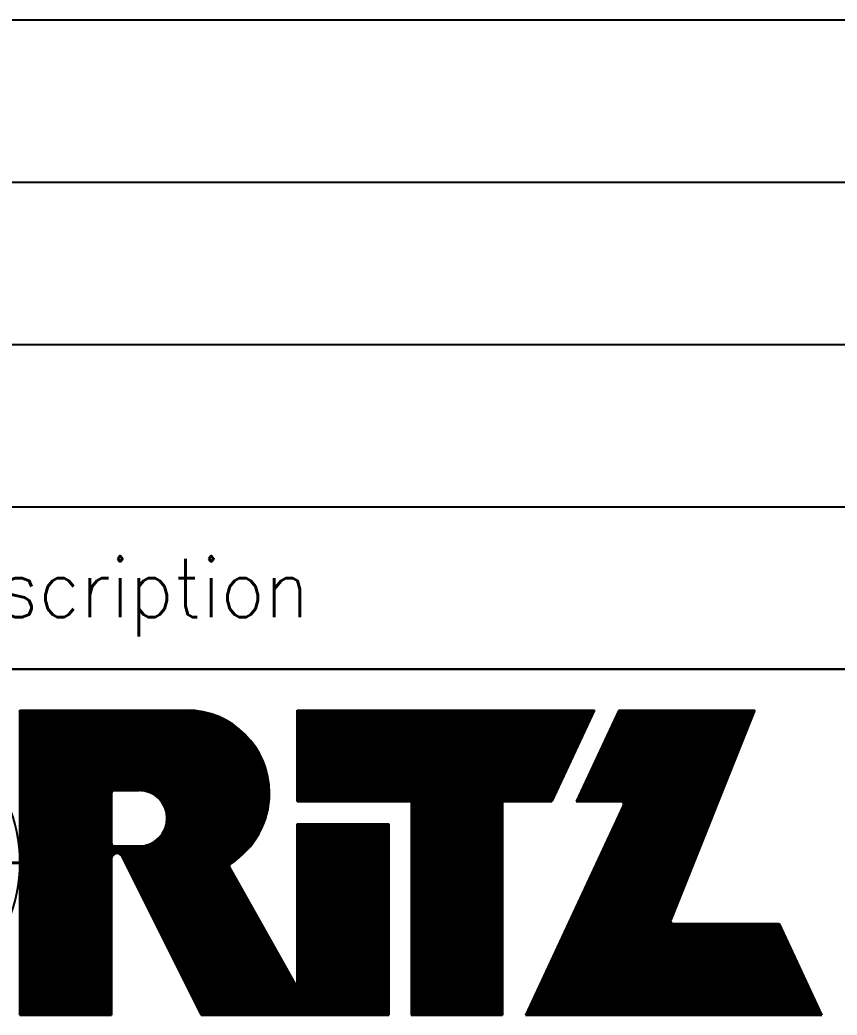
# Model space of a CAD drawing. Extents: x 68 to 8478, y -14 to 5926.
# Drawn here: x 7520.9 to 7772.6, y 459.9 to 766.5 of the extents above; entities that cross this region are included whole.
import ezdxf

# ---------------------------------------------------------------- set-up
doc = ezdxf.new("R2010")
doc.units = 0
doc.header["$LTSCALE"] = 10
doc.layers.add('10', color=3, linetype='CONTINUOUS')
doc.styles.add('SIMPLEX', font='simplex')

# ---------------------------------------------------------------- blocks, each defined once
blk = doc.blocks.new('A$C6EAD2A84')
at = {"layer": '10', "color": 3}
for p, q in [((0, 68), (180, 68)), ((19, 48), (179, 48))]:
    blk.add_line(p, q, dxfattribs=at)
at = {"layer": '10', "color": 4}
for p, q in [((19, 63), (141, 63)), ((19, 58), (141, 58)), ((19, 53), (141, 53))]:
    blk.add_line(p, q, dxfattribs=at)
at = {"layer": '10', "color": 1}
blk.add_line((180, 48), (15, 48), dxfattribs=at)
at = {"layer": '10'}
for p, q in [((94.281, 46.737), (99.407, 46.737)), ((94.281, 37.34), (94.281, 46.737)), ((102.824, 43.918), (102.824, 46.737)), ((102.824, 46.737), (111.974, 46.737)), ((111.974, 46.737), (110.659, 43.918)), ((112.728, 46.737), (111.413, 43.918)), ((112.728, 46.737), (116.919, 46.737)), ((116.919, 46.737), (114.336, 40.28)), ((97.1, 44.174), (97.1, 42.636)), ((97.186, 44.259), (97.955, 44.259)), ((102.824, 43.918), (106.327, 43.918)), ((106.327, 43.918), (106.327, 37.34)), ((109.146, 43.918), (109.146, 37.34)), ((109.146, 43.918), (110.659, 43.918)), ((111.413, 43.918), (112.787, 43.918)), ((112.865, 43.796), (109.854, 37.34)), ((102.824, 38.194), (102.824, 43.234)), ((102.824, 43.234), (105.643, 43.234)), ((105.643, 43.234), (105.643, 37.34)), ((97.186, 42.551), (97.955, 42.551)), ((97.1, 42.144), (97.1, 37.34)), ((97.424, 42.22), (99.864, 37.34)), ((100.74, 41.893), (102.824, 38.194)), ((114.413, 40.159), (117.664, 40.159)), ((117.664, 40.159), (118.978, 37.34)), ((94.281, 37.34), (97.1, 37.34)), ((99.864, 37.34), (105.643, 37.34)), ((106.327, 37.34), (109.146, 37.34)), ((109.854, 37.34), (118.978, 37.34))]:
    blk.add_line(p, q, dxfattribs=at)
at = {"layer": '10', "linetype": 'ByBlock'}
for p, q in [((94.281, 46.706), (99.784, 46.706)), ((94.281, 46.675), (99.957, 46.675)), ((94.281, 46.644), (100.082, 46.644)), ((94.281, 46.613), (100.188, 46.613)), ((102.824, 46.706), (111.959, 46.706)), ((102.824, 46.675), (111.945, 46.675)), ((102.824, 46.644), (111.931, 46.644)), ((102.824, 46.613), (111.916, 46.613)), ((112.67, 46.613), (116.87, 46.613)), ((112.685, 46.644), (116.882, 46.644)), ((112.699, 46.675), (116.895, 46.675)), ((112.714, 46.706), (116.907, 46.706)), ((94.281, 46.582), (100.276, 46.582)), ((94.281, 46.551), (100.363, 46.551)), ((94.281, 46.52), (100.434, 46.52)), ((94.281, 46.489), (100.5, 46.489)), ((94.281, 46.458), (100.566, 46.458)), ((94.281, 46.427), (100.627, 46.427)), ((94.281, 46.396), (100.679, 46.396)), ((94.281, 46.365), (100.731, 46.365)), ((94.281, 46.334), (100.783, 46.334)), ((94.281, 46.303), (100.833, 46.303)), ((102.824, 46.582), (111.902, 46.582)), ((102.824, 46.551), (111.887, 46.551)), ((102.824, 46.52), (111.873, 46.52)), ((102.824, 46.489), (111.858, 46.489)), ((102.824, 46.458), (111.844, 46.458)), ((102.824, 46.427), (111.829, 46.427)), ((102.824, 46.396), (111.815, 46.396)), ((102.824, 46.365), (111.8, 46.365)), ((102.824, 46.334), (111.786, 46.334)), ((102.824, 46.303), (111.771, 46.303)), ((112.526, 46.303), (116.746, 46.303)), ((112.54, 46.334), (116.758, 46.334)), ((112.554, 46.365), (116.771, 46.365)), ((112.569, 46.396), (116.783, 46.396)), ((112.583, 46.427), (116.795, 46.427)), ((112.598, 46.458), (116.808, 46.458)), ((112.612, 46.489), (116.82, 46.489)), ((112.627, 46.52), (116.833, 46.52)), ((112.641, 46.551), (116.845, 46.551)), ((112.656, 46.582), (116.857, 46.582)), ((94.281, 46.272), (100.875, 46.272)), ((94.281, 46.241), (100.917, 46.241)), ((94.281, 46.21), (100.959, 46.21)), ((94.281, 46.179), (101.001, 46.179)), ((94.281, 46.148), (101.041, 46.148)), ((94.281, 46.117), (101.075, 46.117)), ((94.281, 46.086), (101.109, 46.086)), ((94.281, 46.055), (101.144, 46.055)), ((94.281, 46.024), (101.178, 46.024)), ((94.281, 45.993), (101.212, 45.993)), ((102.824, 46.272), (111.757, 46.272)), ((102.824, 46.241), (111.743, 46.241)), ((102.824, 46.21), (111.728, 46.21)), ((102.824, 46.179), (111.714, 46.179)), ((102.824, 46.148), (111.699, 46.148)), ((102.824, 46.117), (111.685, 46.117)), ((102.824, 46.086), (111.67, 46.086)), ((102.824, 46.055), (111.656, 46.055)), ((102.824, 46.024), (111.641, 46.024)), ((102.824, 45.993), (111.627, 45.993)), ((112.381, 45.993), (116.622, 45.993)), ((112.396, 46.024), (116.634, 46.024)), ((112.41, 46.055), (116.646, 46.055)), ((112.424, 46.086), (116.659, 46.086)), ((112.439, 46.117), (116.671, 46.117)), ((112.453, 46.148), (116.684, 46.148)), ((112.468, 46.179), (116.696, 46.179)), ((112.482, 46.21), (116.708, 46.21)), ((112.497, 46.241), (116.721, 46.241)), ((112.511, 46.272), (116.733, 46.272)), ((94.281, 45.962), (101.241, 45.962)), ((94.281, 45.931), (101.269, 45.931)), ((94.281, 45.9), (101.297, 45.9)), ((94.281, 45.869), (101.326, 45.869)), ((94.281, 45.838), (101.354, 45.838)), ((94.281, 45.807), (101.382, 45.807)), ((94.281, 45.776), (101.406, 45.776)), ((94.281, 45.745), (101.429, 45.745)), ((94.281, 45.714), (101.452, 45.714)), ((102.824, 45.962), (111.612, 45.962)), ((102.824, 45.931), (111.598, 45.931)), ((102.824, 45.9), (111.584, 45.9)), ((102.824, 45.869), (111.569, 45.869)), ((102.824, 45.838), (111.555, 45.838)), ((102.824, 45.807), (111.54, 45.807)), ((102.824, 45.776), (111.526, 45.776)), ((102.824, 45.745), (111.511, 45.745)), ((102.824, 45.714), (111.497, 45.714)), ((112.251, 45.714), (116.51, 45.714)), ((112.265, 45.745), (116.522, 45.745)), ((112.28, 45.776), (116.535, 45.776)), ((112.294, 45.807), (116.547, 45.807)), ((112.309, 45.838), (116.56, 45.838)), ((112.323, 45.869), (116.572, 45.869)), ((112.338, 45.9), (116.584, 45.9)), ((112.352, 45.931), (116.597, 45.931)), ((112.367, 45.962), (116.609, 45.962)), ((94.281, 45.683), (101.475, 45.683)), ((94.281, 45.652), (101.498, 45.652)), ((94.281, 45.621), (101.521, 45.621)), ((94.281, 45.59), (101.542, 45.59)), ((94.281, 45.559), (101.561, 45.559)), ((94.281, 45.528), (101.58, 45.528)), ((94.281, 45.497), (101.598, 45.497)), ((94.281, 45.466), (101.617, 45.466)), ((94.281, 45.435), (101.636, 45.435)), ((94.281, 45.404), (101.654, 45.404)), ((102.824, 45.683), (111.482, 45.683)), ((102.824, 45.652), (111.468, 45.652)), ((102.824, 45.621), (111.453, 45.621)), ((102.824, 45.59), (111.439, 45.59)), ((102.824, 45.559), (111.425, 45.559)), ((102.824, 45.528), (111.41, 45.528)), ((102.824, 45.497), (111.396, 45.497)), ((102.824, 45.466), (111.381, 45.466)), ((102.824, 45.435), (111.367, 45.435)), ((102.824, 45.404), (111.352, 45.404)), ((112.106, 45.404), (116.386, 45.404)), ((112.121, 45.435), (116.398, 45.435)), ((112.135, 45.466), (116.411, 45.466)), ((112.15, 45.497), (116.423, 45.497)), ((112.164, 45.528), (116.436, 45.528)), ((112.179, 45.559), (116.448, 45.559)), ((112.193, 45.59), (116.46, 45.59)), ((112.208, 45.621), (116.473, 45.621)), ((112.222, 45.652), (116.485, 45.652)), ((112.236, 45.683), (116.498, 45.683)), ((94.281, 45.373), (101.672, 45.373)), ((94.281, 45.342), (101.686, 45.342)), ((94.281, 45.311), (101.701, 45.311)), ((94.281, 45.28), (101.716, 45.28)), ((94.281, 45.249), (101.73, 45.249)), ((94.281, 45.218), (101.745, 45.218)), ((94.281, 45.187), (101.76, 45.187)), ((94.281, 45.156), (101.774, 45.156)), ((94.281, 45.125), (101.785, 45.125)), ((94.281, 45.094), (101.797, 45.094)), ((102.824, 45.373), (111.338, 45.373)), ((102.824, 45.342), (111.323, 45.342)), ((102.824, 45.311), (111.309, 45.311)), ((102.824, 45.28), (111.294, 45.28)), ((102.824, 45.249), (111.28, 45.249)), ((102.824, 45.218), (111.266, 45.218)), ((102.824, 45.187), (111.251, 45.187)), ((102.824, 45.156), (111.237, 45.156)), ((102.824, 45.125), (111.222, 45.125)), ((102.824, 45.094), (111.208, 45.094)), ((111.962, 45.094), (116.262, 45.094)), ((111.976, 45.125), (116.274, 45.125)), ((111.991, 45.156), (116.287, 45.156)), ((112.005, 45.187), (116.299, 45.187)), ((112.02, 45.218), (116.312, 45.218)), ((112.034, 45.249), (116.324, 45.249)), ((112.049, 45.28), (116.336, 45.28)), ((112.063, 45.311), (116.349, 45.311)), ((112.077, 45.342), (116.361, 45.342)), ((112.092, 45.373), (116.374, 45.373)), ((94.281, 45.063), (101.808, 45.063)), ((94.281, 45.032), (101.819, 45.032)), ((94.281, 45.001), (101.83, 45.001)), ((94.281, 44.97), (101.841, 44.97)), ((94.281, 44.939), (101.852, 44.939)), ((94.281, 44.908), (101.862, 44.908)), ((94.281, 44.877), (101.87, 44.877)), ((94.281, 44.846), (101.877, 44.846)), ((94.281, 44.815), (101.885, 44.815)), ((94.281, 44.784), (101.893, 44.784)), ((102.824, 45.063), (111.193, 45.063)), ((102.824, 45.032), (111.179, 45.032)), ((102.824, 45.001), (111.164, 45.001)), ((102.824, 44.97), (111.15, 44.97)), ((102.824, 44.939), (111.135, 44.939)), ((102.824, 44.908), (111.121, 44.908)), ((102.824, 44.877), (111.107, 44.877)), ((102.824, 44.846), (111.092, 44.846)), ((102.824, 44.815), (111.078, 44.815)), ((102.824, 44.784), (111.063, 44.784)), ((111.817, 44.784), (116.138, 44.784)), ((111.832, 44.815), (116.15, 44.815)), ((111.846, 44.846), (116.163, 44.846)), ((111.861, 44.877), (116.175, 44.877)), ((111.875, 44.908), (116.188, 44.908)), ((111.89, 44.939), (116.2, 44.939)), ((111.904, 44.97), (116.212, 44.97)), ((111.918, 45.001), (116.225, 45.001)), ((111.933, 45.032), (116.237, 45.032)), ((111.947, 45.063), (116.25, 45.063)), ((94.281, 44.753), (101.901, 44.753)), ((94.281, 44.722), (101.909, 44.722)), ((94.281, 44.691), (101.916, 44.691)), ((94.281, 44.66), (101.923, 44.66)), ((94.281, 44.629), (101.927, 44.629)), ((94.281, 44.598), (101.932, 44.598)), ((94.281, 44.567), (101.936, 44.567)), ((94.281, 44.536), (101.941, 44.536)), ((94.281, 44.505), (101.946, 44.505)), ((94.281, 44.474), (101.95, 44.474)), ((102.824, 44.753), (111.049, 44.753)), ((102.824, 44.722), (111.034, 44.722)), ((102.824, 44.691), (111.02, 44.691)), ((102.824, 44.66), (111.005, 44.66)), ((102.824, 44.629), (110.991, 44.629)), ((102.824, 44.598), (110.976, 44.598)), ((102.824, 44.567), (110.962, 44.567)), ((102.824, 44.536), (110.948, 44.536)), ((102.824, 44.505), (110.933, 44.505)), ((102.824, 44.474), (110.919, 44.474)), ((111.673, 44.474), (116.014, 44.474)), ((111.687, 44.505), (116.026, 44.505)), ((111.702, 44.536), (116.039, 44.536)), ((111.716, 44.567), (116.051, 44.567)), ((111.73, 44.598), (116.063, 44.598)), ((111.745, 44.629), (116.076, 44.629)), ((111.759, 44.66), (116.088, 44.66)), ((111.774, 44.691), (116.101, 44.691)), ((111.788, 44.722), (116.113, 44.722)), ((111.803, 44.753), (116.125, 44.753)), ((94.281, 44.443), (101.955, 44.443)), ((94.281, 44.412), (101.958, 44.412)), ((94.281, 44.381), (101.96, 44.381)), ((94.281, 44.35), (101.961, 44.35)), ((94.281, 44.319), (101.963, 44.319)), ((94.281, 44.288), (101.964, 44.288)), ((94.281, 44.257), (97.173, 44.257)), ((94.281, 44.226), (97.12, 44.226)), ((94.281, 44.195), (97.104, 44.195)), ((94.281, 44.164), (97.1, 44.164)), ((98.003, 44.257), (101.966, 44.257)), ((98.182, 44.226), (101.967, 44.226)), ((98.279, 44.195), (101.969, 44.195)), ((98.341, 44.164), (101.97, 44.164)), ((102.824, 44.443), (110.904, 44.443)), ((102.824, 44.412), (110.89, 44.412)), ((102.824, 44.381), (110.875, 44.381)), ((102.824, 44.35), (110.861, 44.35)), ((102.824, 44.319), (110.846, 44.319)), ((102.824, 44.288), (110.832, 44.288)), ((102.824, 44.257), (110.817, 44.257)), ((102.824, 44.226), (110.803, 44.226)), ((102.824, 44.195), (110.789, 44.195)), ((102.824, 44.164), (110.774, 44.164)), ((111.528, 44.164), (115.89, 44.164)), ((111.543, 44.195), (115.902, 44.195)), ((111.557, 44.226), (115.915, 44.226)), ((111.572, 44.257), (115.927, 44.257)), ((111.586, 44.288), (115.939, 44.288)), ((111.6, 44.319), (115.952, 44.319)), ((111.615, 44.35), (115.964, 44.35)), ((111.629, 44.381), (115.977, 44.381)), ((111.644, 44.412), (115.989, 44.412)), ((111.658, 44.443), (116.001, 44.443)), ((94.281, 44.133), (97.1, 44.133)), ((94.281, 44.102), (97.1, 44.102)), ((94.281, 44.071), (97.1, 44.071)), ((94.281, 44.04), (97.1, 44.04)), ((94.281, 44.009), (97.1, 44.009)), ((94.281, 43.978), (97.1, 43.978)), ((94.281, 43.947), (97.1, 43.947)), ((94.281, 43.916), (97.1, 43.916)), ((94.281, 43.885), (97.1, 43.885)), ((94.281, 43.854), (97.1, 43.854)), ((98.402, 44.133), (101.969, 44.133)), ((98.444, 44.102), (101.969, 44.102)), ((98.486, 44.071), (101.966, 44.071)), ((98.525, 44.04), (101.964, 44.04)), ((98.555, 44.009), (101.962, 44.009)), ((98.585, 43.978), (101.959, 43.978)), ((98.615, 43.947), (101.957, 43.947)), ((98.637, 43.916), (101.954, 43.916)), ((98.658, 43.885), (101.952, 43.885)), ((98.679, 43.854), (101.95, 43.854)), ((102.824, 44.133), (110.76, 44.133)), ((102.824, 44.102), (110.745, 44.102)), ((102.824, 44.071), (110.731, 44.071)), ((102.824, 44.04), (110.716, 44.04)), ((102.824, 44.009), (110.702, 44.009)), ((102.824, 43.978), (110.687, 43.978)), ((102.824, 43.947), (110.673, 43.947)), ((106.327, 43.916), (109.146, 43.916)), ((106.327, 43.885), (109.146, 43.885)), ((106.327, 43.854), (109.146, 43.854)), ((111.427, 43.947), (115.803, 43.947)), ((111.441, 43.978), (115.815, 43.978)), ((111.456, 44.009), (115.828, 44.009)), ((111.47, 44.04), (115.84, 44.04)), ((111.485, 44.071), (115.853, 44.071)), ((111.499, 44.102), (115.865, 44.102)), ((111.514, 44.133), (115.877, 44.133)), ((112.797, 43.916), (115.791, 43.916)), ((112.853, 43.885), (115.778, 43.885)), ((112.869, 43.854), (115.766, 43.854)), ((94.281, 43.823), (97.1, 43.823)), ((94.281, 43.792), (97.1, 43.792)), ((94.281, 43.761), (97.1, 43.761)), ((94.281, 43.73), (97.1, 43.73)), ((94.281, 43.699), (97.1, 43.699)), ((94.281, 43.668), (97.1, 43.668)), ((94.281, 43.637), (97.1, 43.637)), ((94.281, 43.606), (97.1, 43.606)), ((94.281, 43.575), (97.1, 43.575)), ((94.281, 43.544), (97.1, 43.544)), ((98.7, 43.823), (101.944, 43.823)), ((98.714, 43.792), (101.939, 43.792)), ((98.728, 43.761), (101.933, 43.761)), ((98.742, 43.73), (101.928, 43.73)), ((98.756, 43.699), (101.922, 43.699)), ((98.766, 43.668), (101.917, 43.668)), ((98.774, 43.637), (101.911, 43.637)), ((98.782, 43.606), (101.906, 43.606)), ((98.79, 43.575), (101.897, 43.575)), ((98.797, 43.544), (101.889, 43.544)), ((106.327, 43.823), (109.146, 43.823)), ((106.327, 43.792), (109.146, 43.792)), ((106.327, 43.761), (109.146, 43.761)), ((106.327, 43.73), (109.146, 43.73)), ((106.327, 43.699), (109.146, 43.699)), ((106.327, 43.668), (109.146, 43.668)), ((106.327, 43.637), (109.146, 43.637)), ((106.327, 43.606), (109.146, 43.606)), ((106.327, 43.575), (109.146, 43.575)), ((106.327, 43.544), (109.146, 43.544)), ((112.747, 43.544), (115.642, 43.544)), ((112.762, 43.575), (115.654, 43.575)), ((112.776, 43.606), (115.667, 43.606)), ((112.791, 43.637), (115.679, 43.637)), ((112.805, 43.668), (115.691, 43.668)), ((112.819, 43.699), (115.704, 43.699)), ((112.834, 43.73), (115.716, 43.73)), ((112.848, 43.761), (115.729, 43.761)), ((112.863, 43.792), (115.741, 43.792)), ((112.871, 43.823), (115.753, 43.823)), ((94.281, 43.513), (97.1, 43.513)), ((94.281, 43.482), (97.1, 43.482)), ((94.281, 43.451), (97.1, 43.451)), ((94.281, 43.42), (97.1, 43.42)), ((94.281, 43.389), (97.1, 43.389)), ((94.281, 43.358), (97.1, 43.358)), ((94.281, 43.327), (97.1, 43.327)), ((94.281, 43.296), (97.1, 43.296)), ((94.281, 43.265), (97.1, 43.265)), ((94.281, 43.234), (97.1, 43.234)), ((98.791, 43.234), (101.788, 43.234)), ((98.795, 43.265), (101.8, 43.265)), ((98.799, 43.296), (101.812, 43.296)), ((98.8, 43.513), (101.88, 43.513)), ((98.802, 43.482), (101.871, 43.482)), ((98.803, 43.327), (101.824, 43.327)), ((98.805, 43.451), (101.863, 43.451)), ((98.807, 43.358), (101.836, 43.358)), ((98.808, 43.42), (101.854, 43.42)), ((98.809, 43.389), (101.845, 43.389)), ((102.824, 43.234), (105.643, 43.234)), ((106.327, 43.513), (109.146, 43.513)), ((106.327, 43.482), (109.146, 43.482)), ((106.327, 43.451), (109.146, 43.451)), ((106.327, 43.42), (109.146, 43.42)), ((106.327, 43.389), (109.146, 43.389)), ((106.327, 43.358), (109.146, 43.358)), ((106.327, 43.327), (109.146, 43.327)), ((106.327, 43.296), (109.146, 43.296)), ((106.327, 43.265), (109.146, 43.265)), ((106.327, 43.234), (109.146, 43.234)), ((112.603, 43.234), (115.518, 43.234)), ((112.617, 43.265), (115.53, 43.265)), ((112.631, 43.296), (115.542, 43.296)), ((112.646, 43.327), (115.555, 43.327)), ((112.66, 43.358), (115.567, 43.358)), ((112.675, 43.389), (115.58, 43.389)), ((112.689, 43.42), (115.592, 43.42)), ((112.704, 43.451), (115.604, 43.451)), ((112.718, 43.482), (115.617, 43.482)), ((112.733, 43.513), (115.629, 43.513)), ((94.281, 43.203), (97.1, 43.203)), ((94.281, 43.172), (97.1, 43.172)), ((94.281, 43.141), (97.1, 43.141)), ((94.281, 43.11), (97.1, 43.11)), ((94.281, 43.079), (97.1, 43.079)), ((94.281, 43.048), (97.1, 43.048)), ((94.281, 43.017), (97.1, 43.017)), ((94.281, 42.986), (97.1, 42.986)), ((94.281, 42.955), (97.1, 42.955)), ((98.68, 42.955), (101.659, 42.955)), ((98.697, 42.986), (101.674, 42.986)), ((98.712, 43.017), (101.69, 43.017)), ((98.728, 43.048), (101.706, 43.048)), ((98.743, 43.079), (101.722, 43.079)), ((98.755, 43.11), (101.737, 43.11)), ((98.764, 43.141), (101.752, 43.141)), ((98.773, 43.172), (101.764, 43.172)), ((98.783, 43.203), (101.776, 43.203)), ((102.824, 43.203), (105.643, 43.203)), ((102.824, 43.172), (105.643, 43.172)), ((102.824, 43.141), (105.643, 43.141)), ((102.824, 43.11), (105.643, 43.11)), ((102.824, 43.079), (105.643, 43.079)), ((102.824, 43.048), (105.643, 43.048)), ((102.824, 43.017), (105.643, 43.017)), ((102.824, 42.986), (105.643, 42.986)), ((102.824, 42.955), (105.643, 42.955)), ((106.327, 43.203), (109.146, 43.203)), ((106.327, 43.172), (109.146, 43.172)), ((106.327, 43.141), (109.146, 43.141)), ((106.327, 43.11), (109.146, 43.11)), ((106.327, 43.079), (109.146, 43.079)), ((106.327, 43.048), (109.146, 43.048)), ((106.327, 43.017), (109.146, 43.017)), ((106.327, 42.986), (109.146, 42.986)), ((106.327, 42.955), (109.146, 42.955)), ((112.472, 42.955), (115.406, 42.955)), ((112.487, 42.986), (115.418, 42.986)), ((112.501, 43.017), (115.431, 43.017)), ((112.516, 43.048), (115.443, 43.048)), ((112.53, 43.079), (115.456, 43.079)), ((112.545, 43.11), (115.468, 43.11)), ((112.559, 43.141), (115.48, 43.141)), ((112.574, 43.172), (115.493, 43.172)), ((112.588, 43.203), (115.505, 43.203)), ((94.281, 42.924), (97.1, 42.924)), ((94.281, 42.893), (97.1, 42.893)), ((94.281, 42.862), (97.1, 42.862)), ((94.281, 42.831), (97.1, 42.831)), ((94.281, 42.8), (97.1, 42.8)), ((94.281, 42.769), (97.1, 42.769)), ((94.281, 42.738), (97.1, 42.738)), ((94.281, 42.707), (97.1, 42.707)), ((94.281, 42.676), (97.1, 42.676)), ((94.281, 42.645), (97.1, 42.645)), ((98.339, 42.645), (101.461, 42.645)), ((98.396, 42.676), (101.485, 42.676)), ((98.442, 42.707), (101.507, 42.707)), ((98.487, 42.738), (101.527, 42.738)), ((98.521, 42.769), (101.547, 42.769)), ((98.553, 42.8), (101.567, 42.8)), ((98.585, 42.831), (101.586, 42.831)), ((98.612, 42.862), (101.606, 42.862)), ((98.635, 42.893), (101.626, 42.893)), ((98.657, 42.924), (101.643, 42.924)), ((102.824, 42.924), (105.643, 42.924)), ((102.824, 42.893), (105.643, 42.893)), ((102.824, 42.862), (105.643, 42.862)), ((102.824, 42.831), (105.643, 42.831)), ((102.824, 42.8), (105.643, 42.8)), ((102.824, 42.769), (105.643, 42.769)), ((102.824, 42.738), (105.643, 42.738)), ((102.824, 42.707), (105.643, 42.707)), ((102.824, 42.676), (105.643, 42.676)), ((102.824, 42.645), (105.643, 42.645)), ((106.327, 42.924), (109.146, 42.924)), ((106.327, 42.893), (109.146, 42.893)), ((106.327, 42.862), (109.146, 42.862)), ((106.327, 42.831), (109.146, 42.831)), ((106.327, 42.8), (109.146, 42.8)), ((106.327, 42.769), (109.146, 42.769)), ((106.327, 42.738), (109.146, 42.738)), ((106.327, 42.707), (109.146, 42.707)), ((106.327, 42.676), (109.146, 42.676)), ((106.327, 42.645), (109.146, 42.645)), ((112.328, 42.645), (115.282, 42.645)), ((112.342, 42.676), (115.294, 42.676)), ((112.357, 42.707), (115.307, 42.707)), ((112.371, 42.738), (115.319, 42.738)), ((112.386, 42.769), (115.332, 42.769)), ((112.4, 42.8), (115.344, 42.8)), ((112.415, 42.831), (115.356, 42.831)), ((112.429, 42.862), (115.369, 42.862)), ((112.444, 42.893), (115.381, 42.893)), ((112.458, 42.924), (115.394, 42.924)), ((94.281, 42.614), (97.105, 42.614)), ((94.281, 42.583), (97.121, 42.583)), ((94.281, 42.552), (97.181, 42.552)), ((94.281, 42.521), (101.363, 42.521)), ((94.281, 42.49), (101.338, 42.49)), ((94.281, 42.459), (101.309, 42.459)), ((94.281, 42.428), (101.279, 42.428)), ((94.281, 42.397), (101.249, 42.397)), ((94.281, 42.366), (101.219, 42.366)), ((94.281, 42.335), (101.19, 42.335)), ((97.965, 42.552), (101.388, 42.552)), ((98.174, 42.583), (101.412, 42.583)), ((98.271, 42.614), (101.436, 42.614)), ((102.824, 42.614), (105.643, 42.614)), ((102.824, 42.583), (105.643, 42.583)), ((102.824, 42.552), (105.643, 42.552)), ((102.824, 42.521), (105.643, 42.521)), ((102.824, 42.49), (105.643, 42.49)), ((102.824, 42.459), (105.643, 42.459)), ((102.824, 42.428), (105.643, 42.428)), ((102.824, 42.397), (105.643, 42.397)), ((102.824, 42.366), (105.643, 42.366)), ((102.824, 42.335), (105.643, 42.335)), ((106.327, 42.614), (109.146, 42.614)), ((106.327, 42.583), (109.146, 42.583)), ((106.327, 42.552), (109.146, 42.552)), ((106.327, 42.521), (109.146, 42.521)), ((106.327, 42.49), (109.146, 42.49)), ((106.327, 42.459), (109.146, 42.459)), ((106.327, 42.428), (109.146, 42.428)), ((106.327, 42.397), (109.146, 42.397)), ((106.327, 42.366), (109.146, 42.366)), ((106.327, 42.335), (109.146, 42.335)), ((112.183, 42.335), (115.158, 42.335)), ((112.198, 42.366), (115.17, 42.366)), ((112.212, 42.397), (115.183, 42.397)), ((112.227, 42.428), (115.195, 42.428)), ((112.241, 42.459), (115.208, 42.459)), ((112.256, 42.49), (115.22, 42.49)), ((112.27, 42.521), (115.232, 42.521)), ((112.285, 42.552), (115.245, 42.552)), ((112.299, 42.583), (115.257, 42.583)), ((112.313, 42.614), (115.27, 42.614)), ((91.461, 42.056), (94.281, 42.056)), ((91.462, 42.025), (94.281, 42.025)), ((94.281, 42.304), (97.219, 42.304)), ((94.281, 42.273), (97.163, 42.273)), ((94.281, 42.242), (97.135, 42.242)), ((94.281, 42.211), (97.115, 42.211)), ((94.281, 42.18), (97.107, 42.18)), ((94.281, 42.149), (97.101, 42.149)), ((94.281, 42.118), (97.1, 42.118)), ((94.281, 42.087), (97.1, 42.087)), ((94.281, 42.056), (97.1, 42.056)), ((94.281, 42.025), (97.1, 42.025)), ((97.33, 42.304), (101.158, 42.304)), ((97.383, 42.273), (101.122, 42.273)), ((97.408, 42.242), (101.086, 42.242)), ((97.429, 42.211), (101.05, 42.211)), ((97.444, 42.18), (101.014, 42.18)), ((97.46, 42.149), (100.977, 42.149)), ((97.475, 42.118), (100.933, 42.118)), ((97.491, 42.087), (100.889, 42.087)), ((97.506, 42.056), (100.844, 42.056)), ((97.522, 42.025), (100.8, 42.025)), ((102.824, 42.304), (105.643, 42.304)), ((102.824, 42.273), (105.643, 42.273)), ((102.824, 42.242), (105.643, 42.242)), ((102.824, 42.211), (105.643, 42.211)), ((102.824, 42.18), (105.643, 42.18)), ((102.824, 42.149), (105.643, 42.149)), ((102.824, 42.118), (105.643, 42.118)), ((102.824, 42.087), (105.643, 42.087)), ((102.824, 42.056), (105.643, 42.056)), ((102.824, 42.025), (105.643, 42.025)), ((106.327, 42.304), (109.146, 42.304)), ((106.327, 42.273), (109.146, 42.273)), ((106.327, 42.242), (109.146, 42.242)), ((106.327, 42.211), (109.146, 42.211)), ((106.327, 42.18), (109.146, 42.18)), ((106.327, 42.149), (109.146, 42.149)), ((106.327, 42.118), (109.146, 42.118)), ((106.327, 42.087), (109.146, 42.087)), ((106.327, 42.056), (109.146, 42.056)), ((106.327, 42.025), (109.146, 42.025)), ((112.039, 42.025), (115.034, 42.025)), ((112.053, 42.056), (115.046, 42.056)), ((112.068, 42.087), (115.059, 42.087)), ((112.082, 42.118), (115.071, 42.118)), ((112.097, 42.149), (115.083, 42.149)), ((112.111, 42.18), (115.096, 42.18)), ((112.125, 42.211), (115.108, 42.211)), ((112.14, 42.242), (115.121, 42.242)), ((112.154, 42.273), (115.133, 42.273)), ((112.169, 42.304), (115.146, 42.304)), ((94.281, 41.994), (97.1, 41.994)), ((94.281, 41.963), (97.1, 41.963)), ((94.281, 41.932), (97.1, 41.932)), ((94.281, 41.901), (97.1, 41.901)), ((94.281, 41.87), (97.1, 41.87)), ((94.281, 41.839), (97.1, 41.839)), ((94.281, 41.808), (97.1, 41.808)), ((94.281, 41.777), (97.1, 41.777)), ((94.281, 41.746), (97.1, 41.746)), ((94.281, 41.715), (97.1, 41.715)), ((97.537, 41.994), (100.758, 41.994)), ((97.553, 41.963), (100.737, 41.963)), ((97.568, 41.932), (100.731, 41.932)), ((97.584, 41.901), (100.737, 41.901)), ((97.599, 41.87), (100.753, 41.87)), ((97.615, 41.839), (100.77, 41.839)), ((97.63, 41.808), (100.788, 41.808)), ((97.646, 41.777), (100.805, 41.777)), ((97.661, 41.746), (100.823, 41.746)), ((97.677, 41.715), (100.84, 41.715)), ((102.824, 41.994), (105.643, 41.994)), ((102.824, 41.963), (105.643, 41.963)), ((102.824, 41.932), (105.643, 41.932)), ((102.824, 41.901), (105.643, 41.901)), ((102.824, 41.87), (105.643, 41.87)), ((102.824, 41.839), (105.643, 41.839)), ((102.824, 41.808), (105.643, 41.808)), ((102.824, 41.777), (105.643, 41.777)), ((102.824, 41.746), (105.643, 41.746)), ((102.824, 41.715), (105.643, 41.715)), ((106.327, 41.994), (109.146, 41.994)), ((106.327, 41.963), (109.146, 41.963)), ((106.327, 41.932), (109.146, 41.932)), ((106.327, 41.901), (109.146, 41.901)), ((106.327, 41.87), (109.146, 41.87)), ((106.327, 41.839), (109.146, 41.839)), ((106.327, 41.808), (109.146, 41.808)), ((106.327, 41.777), (109.146, 41.777)), ((106.327, 41.746), (109.146, 41.746)), ((106.327, 41.715), (109.146, 41.715)), ((111.894, 41.715), (114.91, 41.715)), ((111.909, 41.746), (114.922, 41.746)), ((111.923, 41.777), (114.935, 41.777)), ((111.938, 41.808), (114.947, 41.808)), ((111.952, 41.839), (114.959, 41.839)), ((111.967, 41.87), (114.972, 41.87)), ((111.981, 41.901), (114.984, 41.901)), ((111.995, 41.932), (114.997, 41.932)), ((112.01, 41.963), (115.009, 41.963)), ((112.024, 41.994), (115.021, 41.994)), ((94.281, 41.684), (97.1, 41.684)), ((94.281, 41.653), (97.1, 41.653)), ((94.281, 41.622), (97.1, 41.622)), ((94.281, 41.591), (97.1, 41.591)), ((94.281, 41.56), (97.1, 41.56)), ((94.281, 41.529), (97.1, 41.529)), ((94.281, 41.498), (97.1, 41.498)), ((94.281, 41.467), (97.1, 41.467)), ((94.281, 41.436), (97.1, 41.436)), ((94.281, 41.405), (97.1, 41.405)), ((97.693, 41.684), (100.858, 41.684)), ((97.708, 41.653), (100.875, 41.653)), ((97.723, 41.622), (100.892, 41.622)), ((97.739, 41.591), (100.91, 41.591)), ((97.754, 41.56), (100.927, 41.56)), ((97.77, 41.529), (100.945, 41.529)), ((97.785, 41.498), (100.962, 41.498)), ((97.801, 41.467), (100.98, 41.467)), ((97.816, 41.436), (100.997, 41.436)), ((97.832, 41.405), (101.015, 41.405)), ((102.824, 41.684), (105.643, 41.684)), ((102.824, 41.653), (105.643, 41.653)), ((102.824, 41.622), (105.643, 41.622)), ((102.824, 41.591), (105.643, 41.591)), ((102.824, 41.56), (105.643, 41.56)), ((102.824, 41.529), (105.643, 41.529)), ((102.824, 41.498), (105.643, 41.498)), ((102.824, 41.467), (105.643, 41.467)), ((102.824, 41.436), (105.643, 41.436)), ((102.824, 41.405), (105.643, 41.405)), ((106.327, 41.684), (109.146, 41.684)), ((106.327, 41.653), (109.146, 41.653)), ((106.327, 41.622), (109.146, 41.622)), ((106.327, 41.591), (109.146, 41.591)), ((106.327, 41.56), (109.146, 41.56)), ((106.327, 41.529), (109.146, 41.529)), ((106.327, 41.498), (109.146, 41.498)), ((106.327, 41.467), (109.146, 41.467)), ((106.327, 41.436), (109.146, 41.436)), ((106.327, 41.405), (109.146, 41.405)), ((111.75, 41.405), (114.786, 41.405)), ((111.764, 41.436), (114.798, 41.436)), ((111.779, 41.467), (114.811, 41.467)), ((111.793, 41.498), (114.823, 41.498)), ((111.807, 41.529), (114.835, 41.529)), ((111.822, 41.56), (114.848, 41.56)), ((111.836, 41.591), (114.86, 41.591)), ((111.851, 41.622), (114.873, 41.622)), ((111.865, 41.653), (114.885, 41.653)), ((111.88, 41.684), (114.897, 41.684)), ((94.281, 41.374), (97.1, 41.374)), ((94.281, 41.343), (97.1, 41.343)), ((94.281, 41.312), (97.1, 41.312)), ((94.281, 41.281), (97.1, 41.281)), ((94.281, 41.25), (97.1, 41.25)), ((94.281, 41.219), (97.1, 41.219)), ((94.281, 41.188), (97.1, 41.188)), ((94.281, 41.157), (97.1, 41.157)), ((94.281, 41.126), (97.1, 41.126)), ((94.281, 41.095), (97.1, 41.095)), ((97.847, 41.374), (101.032, 41.374)), ((97.863, 41.343), (101.05, 41.343)), ((97.878, 41.312), (101.067, 41.312)), ((97.894, 41.281), (101.085, 41.281)), ((97.909, 41.25), (101.102, 41.25)), ((97.925, 41.219), (101.12, 41.219)), ((97.94, 41.188), (101.137, 41.188)), ((97.956, 41.157), (101.155, 41.157)), ((97.971, 41.126), (101.172, 41.126)), ((97.987, 41.095), (101.189, 41.095)), ((102.824, 41.374), (105.643, 41.374)), ((102.824, 41.343), (105.643, 41.343)), ((102.824, 41.312), (105.643, 41.312)), ((102.824, 41.281), (105.643, 41.281)), ((102.824, 41.25), (105.643, 41.25)), ((102.824, 41.219), (105.643, 41.219)), ((102.824, 41.188), (105.643, 41.188)), ((102.824, 41.157), (105.643, 41.157)), ((102.824, 41.126), (105.643, 41.126)), ((102.824, 41.095), (105.643, 41.095)), ((106.327, 41.374), (109.146, 41.374)), ((106.327, 41.343), (109.146, 41.343)), ((106.327, 41.312), (109.146, 41.312)), ((106.327, 41.281), (109.146, 41.281)), ((106.327, 41.25), (109.146, 41.25)), ((106.327, 41.219), (109.146, 41.219)), ((106.327, 41.188), (109.146, 41.188)), ((106.327, 41.157), (109.146, 41.157)), ((106.327, 41.126), (109.146, 41.126)), ((106.327, 41.095), (109.146, 41.095)), ((111.605, 41.095), (114.662, 41.095)), ((111.62, 41.126), (114.674, 41.126)), ((111.634, 41.157), (114.687, 41.157)), ((111.649, 41.188), (114.699, 41.188)), ((111.663, 41.219), (114.711, 41.219)), ((111.677, 41.25), (114.724, 41.25)), ((111.692, 41.281), (114.736, 41.281)), ((111.706, 41.312), (114.749, 41.312)), ((111.721, 41.343), (114.761, 41.343)), ((111.735, 41.374), (114.773, 41.374)), ((94.281, 41.064), (97.1, 41.064)), ((94.281, 41.033), (97.1, 41.033)), ((94.281, 41.002), (97.1, 41.002)), ((94.281, 40.971), (97.1, 40.971)), ((94.281, 40.94), (97.1, 40.94)), ((94.281, 40.909), (97.1, 40.909)), ((94.281, 40.878), (97.1, 40.878)), ((94.281, 40.847), (97.1, 40.847)), ((94.281, 40.816), (97.1, 40.816)), ((94.281, 40.785), (97.1, 40.785)), ((98.002, 41.064), (101.207, 41.064)), ((98.018, 41.033), (101.224, 41.033)), ((98.033, 41.002), (101.242, 41.002)), ((98.049, 40.971), (101.259, 40.971)), ((98.064, 40.94), (101.277, 40.94)), ((98.08, 40.909), (101.294, 40.909)), ((98.095, 40.878), (101.312, 40.878)), ((98.111, 40.847), (101.329, 40.847)), ((98.126, 40.816), (101.347, 40.816)), ((98.142, 40.785), (101.364, 40.785)), ((102.824, 41.064), (105.643, 41.064)), ((102.824, 41.033), (105.643, 41.033)), ((102.824, 41.002), (105.643, 41.002)), ((102.824, 40.971), (105.643, 40.971)), ((102.824, 40.94), (105.643, 40.94)), ((102.824, 40.909), (105.643, 40.909)), ((102.824, 40.878), (105.643, 40.878)), ((102.824, 40.847), (105.643, 40.847)), ((102.824, 40.816), (105.643, 40.816)), ((102.824, 40.785), (105.643, 40.785)), ((106.327, 41.064), (109.146, 41.064)), ((106.327, 41.033), (109.146, 41.033)), ((106.327, 41.002), (109.146, 41.002)), ((106.327, 40.971), (109.146, 40.971)), ((106.327, 40.94), (109.146, 40.94)), ((106.327, 40.909), (109.146, 40.909)), ((106.327, 40.878), (109.146, 40.878)), ((106.327, 40.847), (109.146, 40.847)), ((106.327, 40.816), (109.146, 40.816)), ((106.327, 40.785), (109.146, 40.785)), ((111.461, 40.785), (114.538, 40.785)), ((111.475, 40.816), (114.55, 40.816)), ((111.49, 40.847), (114.563, 40.847)), ((111.504, 40.878), (114.575, 40.878)), ((111.518, 40.909), (114.587, 40.909)), ((111.533, 40.94), (114.6, 40.94)), ((111.547, 40.971), (114.612, 40.971)), ((111.562, 41.002), (114.625, 41.002)), ((111.576, 41.033), (114.637, 41.033)), ((111.591, 41.064), (114.649, 41.064)), ((94.281, 40.754), (97.1, 40.754)), ((94.281, 40.723), (97.1, 40.723)), ((94.281, 40.692), (97.1, 40.692)), ((94.281, 40.661), (97.1, 40.661)), ((94.281, 40.63), (97.1, 40.63)), ((94.281, 40.599), (97.1, 40.599)), ((94.281, 40.568), (97.1, 40.568)), ((94.281, 40.537), (97.1, 40.537)), ((94.281, 40.506), (97.1, 40.506)), ((94.281, 40.475), (97.1, 40.475)), ((98.157, 40.754), (101.382, 40.754)), ((98.173, 40.723), (101.399, 40.723)), ((98.188, 40.692), (101.417, 40.692)), ((98.204, 40.661), (101.434, 40.661)), ((98.219, 40.63), (101.452, 40.63)), ((98.235, 40.599), (101.469, 40.599)), ((98.25, 40.568), (101.486, 40.568)), ((98.266, 40.537), (101.504, 40.537)), ((98.281, 40.506), (101.521, 40.506)), ((98.297, 40.475), (101.539, 40.475)), ((102.824, 40.754), (105.643, 40.754)), ((102.824, 40.723), (105.643, 40.723)), ((102.824, 40.692), (105.643, 40.692)), ((102.824, 40.661), (105.643, 40.661)), ((102.824, 40.63), (105.643, 40.63)), ((102.824, 40.599), (105.643, 40.599)), ((102.824, 40.568), (105.643, 40.568)), ((102.824, 40.537), (105.643, 40.537)), ((102.824, 40.506), (105.643, 40.506)), ((102.824, 40.475), (105.643, 40.475)), ((106.327, 40.754), (109.146, 40.754)), ((106.327, 40.723), (109.146, 40.723)), ((106.327, 40.692), (109.146, 40.692)), ((106.327, 40.661), (109.146, 40.661)), ((106.327, 40.63), (109.146, 40.63)), ((106.327, 40.599), (109.146, 40.599)), ((106.327, 40.568), (109.146, 40.568)), ((106.327, 40.537), (109.146, 40.537)), ((106.327, 40.506), (109.146, 40.506)), ((106.327, 40.475), (109.146, 40.475)), ((111.316, 40.475), (114.414, 40.475)), ((111.33, 40.506), (114.426, 40.506)), ((111.345, 40.537), (114.438, 40.537)), ((111.359, 40.568), (114.451, 40.568)), ((111.374, 40.599), (114.463, 40.599)), ((111.388, 40.63), (114.476, 40.63)), ((111.403, 40.661), (114.488, 40.661)), ((111.417, 40.692), (114.5, 40.692)), ((111.432, 40.723), (114.513, 40.723)), ((111.446, 40.754), (114.525, 40.754)), ((94.281, 40.444), (97.1, 40.444)), ((94.281, 40.413), (97.1, 40.413)), ((94.281, 40.382), (97.1, 40.382)), ((94.281, 40.351), (97.1, 40.351)), ((94.281, 40.32), (97.1, 40.32)), ((94.281, 40.289), (97.1, 40.289)), ((94.281, 40.258), (97.1, 40.258)), ((94.281, 40.227), (97.1, 40.227)), ((94.281, 40.196), (97.1, 40.196)), ((98.313, 40.444), (101.556, 40.444)), ((98.328, 40.413), (101.574, 40.413)), ((98.344, 40.382), (101.591, 40.382)), ((98.359, 40.351), (101.609, 40.351)), ((98.374, 40.32), (101.626, 40.32)), ((98.39, 40.289), (101.644, 40.289)), ((98.405, 40.258), (101.661, 40.258)), ((98.421, 40.227), (101.679, 40.227)), ((98.436, 40.196), (101.696, 40.196)), ((102.824, 40.444), (105.643, 40.444)), ((102.824, 40.413), (105.643, 40.413)), ((102.824, 40.382), (105.643, 40.382)), ((102.824, 40.351), (105.643, 40.351)), ((102.824, 40.32), (105.643, 40.32)), ((102.824, 40.289), (105.643, 40.289)), ((102.824, 40.258), (105.643, 40.258)), ((102.824, 40.227), (105.643, 40.227)), ((102.824, 40.196), (105.643, 40.196)), ((106.327, 40.444), (109.146, 40.444)), ((106.327, 40.413), (109.146, 40.413)), ((106.327, 40.382), (109.146, 40.382)), ((106.327, 40.351), (109.146, 40.351)), ((106.327, 40.32), (109.146, 40.32)), ((106.327, 40.289), (109.146, 40.289)), ((106.327, 40.258), (109.146, 40.258)), ((106.327, 40.227), (109.146, 40.227)), ((106.327, 40.196), (109.146, 40.196)), ((111.186, 40.196), (114.345, 40.196)), ((111.2, 40.227), (114.331, 40.227)), ((111.215, 40.258), (114.33, 40.258)), ((111.229, 40.289), (114.339, 40.289)), ((111.244, 40.32), (114.352, 40.32)), ((111.258, 40.351), (114.364, 40.351)), ((111.273, 40.382), (114.376, 40.382)), ((111.287, 40.413), (114.389, 40.413)), ((111.302, 40.444), (114.401, 40.444)), ((94.281, 40.165), (97.1, 40.165)), ((94.281, 40.134), (97.1, 40.134)), ((94.281, 40.103), (97.1, 40.103)), ((94.281, 40.072), (97.1, 40.072)), ((94.281, 40.041), (97.1, 40.041)), ((94.281, 40.01), (97.1, 40.01)), ((94.281, 39.979), (97.1, 39.979)), ((94.281, 39.948), (97.1, 39.948)), ((94.281, 39.917), (97.1, 39.917)), ((94.281, 39.886), (97.1, 39.886)), ((98.452, 40.165), (101.714, 40.165)), ((98.467, 40.134), (101.731, 40.134)), ((98.483, 40.103), (101.748, 40.103)), ((98.498, 40.072), (101.766, 40.072)), ((98.514, 40.041), (101.783, 40.041)), ((98.529, 40.01), (101.801, 40.01)), ((98.545, 39.979), (101.818, 39.979)), ((98.56, 39.948), (101.836, 39.948)), ((98.576, 39.917), (101.853, 39.917)), ((98.591, 39.886), (101.871, 39.886)), ((102.824, 40.165), (105.643, 40.165)), ((102.824, 40.134), (105.643, 40.134)), ((102.824, 40.103), (105.643, 40.103)), ((102.824, 40.072), (105.643, 40.072)), ((102.824, 40.041), (105.643, 40.041)), ((102.824, 40.01), (105.643, 40.01)), ((102.824, 39.979), (105.643, 39.979)), ((102.824, 39.948), (105.643, 39.948)), ((102.824, 39.917), (105.643, 39.917)), ((102.824, 39.886), (105.643, 39.886)), ((106.327, 40.165), (109.146, 40.165)), ((106.327, 40.134), (109.146, 40.134)), ((106.327, 40.103), (109.146, 40.103)), ((106.327, 40.072), (109.146, 40.072)), ((106.327, 40.041), (109.146, 40.041)), ((106.327, 40.01), (109.146, 40.01)), ((106.327, 39.979), (109.146, 39.979)), ((106.327, 39.948), (109.146, 39.948)), ((106.327, 39.917), (109.146, 39.917)), ((106.327, 39.886), (109.146, 39.886)), ((111.041, 39.886), (117.791, 39.886)), ((111.056, 39.917), (117.777, 39.917)), ((111.07, 39.948), (117.762, 39.948)), ((111.085, 39.979), (117.748, 39.979)), ((111.099, 40.01), (117.733, 40.01)), ((111.114, 40.041), (117.719, 40.041)), ((111.128, 40.072), (117.704, 40.072)), ((111.143, 40.103), (117.69, 40.103)), ((111.157, 40.134), (117.675, 40.134)), ((111.172, 40.165), (114.385, 40.165)), ((94.281, 39.855), (97.1, 39.855)), ((94.281, 39.824), (97.1, 39.824)), ((94.281, 39.793), (97.1, 39.793)), ((94.281, 39.762), (97.1, 39.762)), ((94.281, 39.731), (97.1, 39.731)), ((94.281, 39.7), (97.1, 39.7)), ((94.281, 39.669), (97.1, 39.669)), ((94.281, 39.638), (97.1, 39.638)), ((94.281, 39.607), (97.1, 39.607)), ((94.281, 39.576), (97.1, 39.576)), ((98.607, 39.855), (101.888, 39.855)), ((98.622, 39.824), (101.906, 39.824)), ((98.638, 39.793), (101.923, 39.793)), ((98.653, 39.762), (101.941, 39.762)), ((98.669, 39.731), (101.958, 39.731)), ((98.684, 39.7), (101.976, 39.7)), ((98.7, 39.669), (101.993, 39.669)), ((98.715, 39.638), (102.01, 39.638)), ((98.731, 39.607), (102.028, 39.607)), ((98.746, 39.576), (102.045, 39.576)), ((102.824, 39.855), (105.643, 39.855)), ((102.824, 39.824), (105.643, 39.824)), ((102.824, 39.793), (105.643, 39.793)), ((102.824, 39.762), (105.643, 39.762)), ((102.824, 39.731), (105.643, 39.731)), ((102.824, 39.7), (105.643, 39.7)), ((102.824, 39.669), (105.643, 39.669)), ((102.824, 39.638), (105.643, 39.638)), ((102.824, 39.607), (105.643, 39.607)), ((102.824, 39.576), (105.643, 39.576)), ((106.327, 39.855), (109.146, 39.855)), ((106.327, 39.824), (109.146, 39.824)), ((106.327, 39.793), (109.146, 39.793)), ((106.327, 39.762), (109.146, 39.762)), ((106.327, 39.731), (109.146, 39.731)), ((106.327, 39.7), (109.146, 39.7)), ((106.327, 39.669), (109.146, 39.669)), ((106.327, 39.638), (109.146, 39.638)), ((106.327, 39.607), (109.146, 39.607)), ((106.327, 39.576), (109.146, 39.576)), ((110.897, 39.576), (117.936, 39.576)), ((110.911, 39.607), (117.921, 39.607)), ((110.926, 39.638), (117.907, 39.638)), ((110.94, 39.669), (117.892, 39.669)), ((110.955, 39.7), (117.878, 39.7)), ((110.969, 39.731), (117.863, 39.731)), ((110.984, 39.762), (117.849, 39.762)), ((110.998, 39.793), (117.834, 39.793)), ((111.012, 39.824), (117.82, 39.824)), ((111.027, 39.855), (117.805, 39.855)), ((94.281, 39.545), (97.1, 39.545)), ((94.281, 39.514), (97.1, 39.514)), ((94.281, 39.483), (97.1, 39.483)), ((94.281, 39.452), (97.1, 39.452)), ((94.281, 39.421), (97.1, 39.421)), ((94.281, 39.39), (97.1, 39.39)), ((94.281, 39.359), (97.1, 39.359)), ((94.281, 39.328), (97.1, 39.328)), ((94.281, 39.297), (97.1, 39.297)), ((94.281, 39.266), (97.1, 39.266)), ((98.762, 39.545), (102.063, 39.545)), ((98.777, 39.514), (102.08, 39.514)), ((98.793, 39.483), (102.098, 39.483)), ((98.808, 39.452), (102.115, 39.452)), ((98.824, 39.421), (102.133, 39.421)), ((98.839, 39.39), (102.15, 39.39)), ((98.855, 39.359), (102.168, 39.359)), ((98.87, 39.328), (102.185, 39.328)), ((98.886, 39.297), (102.203, 39.297)), ((98.901, 39.266), (102.22, 39.266)), ((102.824, 39.545), (105.643, 39.545)), ((102.824, 39.514), (105.643, 39.514)), ((102.824, 39.483), (105.643, 39.483)), ((102.824, 39.452), (105.643, 39.452)), ((102.824, 39.421), (105.643, 39.421)), ((102.824, 39.39), (105.643, 39.39)), ((102.824, 39.359), (105.643, 39.359)), ((102.824, 39.328), (105.643, 39.328)), ((102.824, 39.297), (105.643, 39.297)), ((102.824, 39.266), (105.643, 39.266)), ((106.327, 39.545), (109.146, 39.545)), ((106.327, 39.514), (109.146, 39.514)), ((106.327, 39.483), (109.146, 39.483)), ((106.327, 39.452), (109.146, 39.452)), ((106.327, 39.421), (109.146, 39.421)), ((106.327, 39.39), (109.146, 39.39)), ((106.327, 39.359), (109.146, 39.359)), ((106.327, 39.328), (109.146, 39.328)), ((106.327, 39.297), (109.146, 39.297)), ((106.327, 39.266), (109.146, 39.266)), ((110.752, 39.266), (118.08, 39.266)), ((110.767, 39.297), (118.066, 39.297)), ((110.781, 39.328), (118.051, 39.328)), ((110.796, 39.359), (118.037, 39.359)), ((110.81, 39.39), (118.022, 39.39)), ((110.825, 39.421), (118.008, 39.421)), ((110.839, 39.452), (117.993, 39.452)), ((110.853, 39.483), (117.979, 39.483)), ((110.868, 39.514), (117.964, 39.514)), ((110.882, 39.545), (117.95, 39.545)), ((94.281, 39.235), (97.1, 39.235)), ((94.281, 39.204), (97.1, 39.204)), ((94.281, 39.173), (97.1, 39.173)), ((94.281, 39.142), (97.1, 39.142)), ((94.281, 39.111), (97.1, 39.111)), ((94.281, 39.08), (97.1, 39.08)), ((94.281, 39.049), (97.1, 39.049)), ((94.281, 39.018), (97.1, 39.018)), ((94.281, 38.987), (97.1, 38.987)), ((94.281, 38.956), (97.1, 38.956)), ((98.917, 39.235), (102.238, 39.235)), ((98.932, 39.204), (102.255, 39.204)), ((98.948, 39.173), (102.273, 39.173)), ((98.964, 39.142), (102.29, 39.142)), ((98.979, 39.111), (102.307, 39.111)), ((98.995, 39.08), (102.325, 39.08)), ((99.01, 39.049), (102.342, 39.049)), ((99.025, 39.018), (102.36, 39.018)), ((99.041, 38.987), (102.377, 38.987)), ((99.056, 38.956), (102.395, 38.956)), ((102.824, 39.235), (105.643, 39.235)), ((102.824, 39.204), (105.643, 39.204)), ((102.824, 39.173), (105.643, 39.173)), ((102.824, 39.142), (105.643, 39.142)), ((102.824, 39.111), (105.643, 39.111)), ((102.824, 39.08), (105.643, 39.08)), ((102.824, 39.049), (105.643, 39.049)), ((102.824, 39.018), (105.643, 39.018)), ((102.824, 38.987), (105.643, 38.987)), ((102.824, 38.956), (105.643, 38.956)), ((106.327, 39.235), (109.146, 39.235)), ((106.327, 39.204), (109.146, 39.204)), ((106.327, 39.173), (109.146, 39.173)), ((106.327, 39.142), (109.146, 39.142)), ((106.327, 39.111), (109.146, 39.111)), ((106.327, 39.08), (109.146, 39.08)), ((106.327, 39.049), (109.146, 39.049)), ((106.327, 39.018), (109.146, 39.018)), ((106.327, 38.987), (109.146, 38.987)), ((106.327, 38.956), (109.146, 38.956)), ((110.608, 38.956), (118.225, 38.956)), ((110.622, 38.987), (118.21, 38.987)), ((110.637, 39.018), (118.196, 39.018)), ((110.651, 39.049), (118.181, 39.049)), ((110.666, 39.08), (118.167, 39.08)), ((110.68, 39.111), (118.152, 39.111)), ((110.694, 39.142), (118.138, 39.142)), ((110.709, 39.173), (118.124, 39.173)), ((110.723, 39.204), (118.109, 39.204)), ((110.738, 39.235), (118.095, 39.235)), ((94.281, 38.925), (97.1, 38.925)), ((94.281, 38.894), (97.1, 38.894)), ((94.281, 38.863), (97.1, 38.863)), ((94.281, 38.832), (97.1, 38.832)), ((94.281, 38.801), (97.1, 38.801)), ((94.281, 38.77), (97.1, 38.77)), ((94.281, 38.739), (97.1, 38.739)), ((94.281, 38.708), (97.1, 38.708)), ((94.281, 38.677), (97.1, 38.677)), ((94.281, 38.646), (97.1, 38.646)), ((99.072, 38.925), (102.412, 38.925)), ((99.087, 38.894), (102.43, 38.894)), ((99.103, 38.863), (102.447, 38.863)), ((99.118, 38.832), (102.465, 38.832)), ((99.134, 38.801), (102.482, 38.801)), ((99.149, 38.77), (102.5, 38.77)), ((99.165, 38.739), (102.517, 38.739)), ((99.18, 38.708), (102.535, 38.708)), ((99.196, 38.677), (102.552, 38.677)), ((99.211, 38.646), (102.569, 38.646)), ((102.824, 38.925), (105.643, 38.925)), ((102.824, 38.894), (105.643, 38.894)), ((102.824, 38.863), (105.643, 38.863)), ((102.824, 38.832), (105.643, 38.832)), ((102.824, 38.801), (105.643, 38.801)), ((102.824, 38.77), (105.643, 38.77)), ((102.824, 38.739), (105.643, 38.739)), ((102.824, 38.708), (105.643, 38.708)), ((102.824, 38.677), (105.643, 38.677)), ((102.824, 38.646), (105.643, 38.646)), ((106.327, 38.925), (109.146, 38.925)), ((106.327, 38.894), (109.146, 38.894)), ((106.327, 38.863), (109.146, 38.863)), ((106.327, 38.832), (109.146, 38.832)), ((106.327, 38.801), (109.146, 38.801)), ((106.327, 38.77), (109.146, 38.77)), ((106.327, 38.739), (109.146, 38.739)), ((106.327, 38.708), (109.146, 38.708)), ((106.327, 38.677), (109.146, 38.677)), ((106.327, 38.646), (109.146, 38.646)), ((110.463, 38.646), (118.369, 38.646)), ((110.478, 38.677), (118.355, 38.677)), ((110.492, 38.708), (118.34, 38.708)), ((110.506, 38.739), (118.326, 38.739)), ((110.521, 38.77), (118.311, 38.77)), ((110.535, 38.801), (118.297, 38.801)), ((110.55, 38.832), (118.282, 38.832)), ((110.564, 38.863), (118.268, 38.863)), ((110.579, 38.894), (118.254, 38.894)), ((110.593, 38.925), (118.239, 38.925)), ((94.281, 38.615), (97.1, 38.615)), ((94.281, 38.584), (97.1, 38.584)), ((94.281, 38.553), (97.1, 38.553)), ((94.281, 38.522), (97.1, 38.522)), ((94.281, 38.491), (97.1, 38.491)), ((94.281, 38.46), (97.1, 38.46)), ((94.281, 38.429), (97.1, 38.429)), ((94.281, 38.398), (97.1, 38.398)), ((94.281, 38.367), (97.1, 38.367)), ((94.281, 38.336), (97.1, 38.336)), ((99.227, 38.615), (102.587, 38.615)), ((99.242, 38.584), (102.604, 38.584)), ((99.258, 38.553), (102.622, 38.553)), ((99.273, 38.522), (102.639, 38.522)), ((99.289, 38.491), (102.657, 38.491)), ((99.304, 38.46), (102.674, 38.46)), ((99.32, 38.429), (102.692, 38.429)), ((99.335, 38.398), (102.709, 38.398)), ((99.351, 38.367), (102.727, 38.367)), ((99.366, 38.336), (102.744, 38.336)), ((102.824, 38.615), (105.643, 38.615)), ((102.824, 38.584), (105.643, 38.584)), ((102.824, 38.553), (105.643, 38.553)), ((102.824, 38.522), (105.643, 38.522)), ((102.824, 38.491), (105.643, 38.491)), ((102.824, 38.46), (105.643, 38.46)), ((102.824, 38.429), (105.643, 38.429)), ((102.824, 38.398), (105.643, 38.398)), ((102.824, 38.367), (105.643, 38.367)), ((102.824, 38.336), (105.643, 38.336)), ((106.327, 38.615), (109.146, 38.615)), ((106.327, 38.584), (109.146, 38.584)), ((106.327, 38.553), (109.146, 38.553)), ((106.327, 38.522), (109.146, 38.522)), ((106.327, 38.491), (109.146, 38.491)), ((106.327, 38.46), (109.146, 38.46)), ((106.327, 38.429), (109.146, 38.429)), ((106.327, 38.398), (109.146, 38.398)), ((106.327, 38.367), (109.146, 38.367)), ((106.327, 38.336), (109.146, 38.336)), ((110.319, 38.336), (118.514, 38.336)), ((110.333, 38.367), (118.499, 38.367)), ((110.348, 38.398), (118.485, 38.398)), ((110.362, 38.429), (118.47, 38.429)), ((110.376, 38.46), (118.456, 38.46)), ((110.391, 38.491), (118.442, 38.491)), ((110.405, 38.522), (118.427, 38.522)), ((110.42, 38.553), (118.413, 38.553)), ((110.434, 38.584), (118.398, 38.584)), ((110.449, 38.615), (118.384, 38.615)), ((94.281, 38.305), (97.1, 38.305)), ((94.281, 38.274), (97.1, 38.274)), ((94.281, 38.243), (97.1, 38.243)), ((94.281, 38.212), (97.1, 38.212)), ((94.281, 38.181), (97.1, 38.181)), ((94.281, 38.15), (97.1, 38.15)), ((94.281, 38.119), (97.1, 38.119)), ((94.281, 38.088), (97.1, 38.088)), ((94.281, 38.057), (97.1, 38.057)), ((94.281, 38.026), (97.1, 38.026)), ((99.382, 38.305), (102.762, 38.305)), ((99.397, 38.274), (102.779, 38.274)), ((99.413, 38.243), (102.797, 38.243)), ((99.428, 38.212), (102.814, 38.212)), ((99.444, 38.181), (105.643, 38.181)), ((99.459, 38.15), (105.643, 38.15)), ((99.475, 38.119), (105.643, 38.119)), ((99.49, 38.088), (105.643, 38.088)), ((99.506, 38.057), (105.643, 38.057)), ((99.521, 38.026), (105.643, 38.026)), ((102.824, 38.305), (105.643, 38.305)), ((102.824, 38.274), (105.643, 38.274)), ((102.824, 38.243), (105.643, 38.243)), ((102.824, 38.212), (105.643, 38.212)), ((106.327, 38.305), (109.146, 38.305)), ((106.327, 38.274), (109.146, 38.274)), ((106.327, 38.243), (109.146, 38.243)), ((106.327, 38.212), (109.146, 38.212)), ((106.327, 38.181), (109.146, 38.181)), ((106.327, 38.15), (109.146, 38.15)), ((106.327, 38.119), (109.146, 38.119)), ((106.327, 38.088), (109.146, 38.088)), ((106.327, 38.057), (109.146, 38.057)), ((106.327, 38.026), (109.146, 38.026)), ((110.174, 38.026), (118.658, 38.026)), ((110.188, 38.057), (118.644, 38.057)), ((110.203, 38.088), (118.629, 38.088)), ((110.217, 38.119), (118.615, 38.119)), ((110.232, 38.15), (118.601, 38.15)), ((110.246, 38.181), (118.586, 38.181)), ((110.261, 38.212), (118.572, 38.212)), ((110.275, 38.243), (118.557, 38.243)), ((110.29, 38.274), (118.543, 38.274)), ((110.304, 38.305), (118.528, 38.305)), ((94.281, 37.995), (97.1, 37.995)), ((94.281, 37.964), (97.1, 37.964)), ((94.281, 37.933), (97.1, 37.933)), ((94.281, 37.902), (97.1, 37.902)), ((94.281, 37.871), (97.1, 37.871)), ((94.281, 37.84), (97.1, 37.84)), ((94.281, 37.809), (97.1, 37.809)), ((94.281, 37.778), (97.1, 37.778)), ((94.281, 37.747), (97.1, 37.747)), ((94.281, 37.716), (97.1, 37.716)), ((99.537, 37.995), (105.643, 37.995)), ((99.552, 37.964), (105.643, 37.964)), ((99.568, 37.933), (105.643, 37.933)), ((99.583, 37.902), (105.643, 37.902)), ((99.599, 37.871), (105.643, 37.871)), ((99.615, 37.84), (105.643, 37.84)), ((99.63, 37.809), (105.643, 37.809)), ((99.645, 37.778), (105.643, 37.778)), ((99.661, 37.747), (105.643, 37.747)), ((99.676, 37.716), (105.643, 37.716)), ((106.327, 37.995), (109.146, 37.995)), ((106.327, 37.964), (109.146, 37.964)), ((106.327, 37.933), (109.146, 37.933)), ((106.327, 37.902), (109.146, 37.902)), ((106.327, 37.871), (109.146, 37.871)), ((106.327, 37.84), (109.146, 37.84)), ((106.327, 37.809), (109.146, 37.809)), ((106.327, 37.778), (109.146, 37.778)), ((106.327, 37.747), (109.146, 37.747)), ((106.327, 37.716), (109.146, 37.716)), ((110.03, 37.716), (118.803, 37.716)), ((110.044, 37.747), (118.788, 37.747)), ((110.058, 37.778), (118.774, 37.778)), ((110.073, 37.809), (118.76, 37.809)), ((110.087, 37.84), (118.745, 37.84)), ((110.102, 37.871), (118.731, 37.871)), ((110.116, 37.902), (118.716, 37.902)), ((110.131, 37.933), (118.702, 37.933)), ((110.145, 37.964), (118.687, 37.964)), ((110.16, 37.995), (118.673, 37.995)), ((94.281, 37.685), (97.1, 37.685)), ((94.281, 37.654), (97.1, 37.654)), ((94.281, 37.623), (97.1, 37.623)), ((94.281, 37.592), (97.1, 37.592)), ((94.281, 37.561), (97.1, 37.561)), ((94.281, 37.53), (97.1, 37.53)), ((94.281, 37.499), (97.1, 37.499)), ((94.281, 37.468), (97.1, 37.468)), ((94.281, 37.437), (97.1, 37.437)), ((94.281, 37.406), (97.1, 37.406)), ((99.692, 37.685), (105.643, 37.685)), ((99.707, 37.654), (105.643, 37.654)), ((99.723, 37.623), (105.643, 37.623)), ((99.738, 37.592), (105.643, 37.592)), ((99.754, 37.561), (105.643, 37.561)), ((99.769, 37.53), (105.643, 37.53)), ((99.785, 37.499), (105.643, 37.499)), ((99.8, 37.468), (105.643, 37.468)), ((99.816, 37.437), (105.643, 37.437)), ((99.831, 37.406), (105.643, 37.406)), ((106.327, 37.685), (109.146, 37.685)), ((106.327, 37.654), (109.146, 37.654)), ((106.327, 37.623), (109.146, 37.623)), ((106.327, 37.592), (109.146, 37.592)), ((106.327, 37.561), (109.146, 37.561)), ((106.327, 37.53), (109.146, 37.53)), ((106.327, 37.499), (109.146, 37.499)), ((106.327, 37.468), (109.146, 37.468)), ((106.327, 37.437), (109.146, 37.437)), ((106.327, 37.406), (109.146, 37.406)), ((109.885, 37.406), (118.948, 37.406)), ((109.899, 37.437), (118.933, 37.437)), ((109.914, 37.468), (118.919, 37.468)), ((109.928, 37.499), (118.904, 37.499)), ((109.943, 37.53), (118.89, 37.53)), ((109.957, 37.561), (118.875, 37.561)), ((109.972, 37.592), (118.861, 37.592)), ((109.986, 37.623), (118.846, 37.623)), ((110.001, 37.654), (118.832, 37.654)), ((110.015, 37.685), (118.817, 37.685)), ((94.281, 37.375), (97.1, 37.375)), ((94.281, 37.344), (97.1, 37.344)), ((99.847, 37.375), (105.643, 37.375)), ((99.862, 37.344), (105.643, 37.344)), ((106.327, 37.375), (109.146, 37.375)), ((106.327, 37.344), (109.146, 37.344)), ((109.856, 37.344), (118.976, 37.344)), ((109.87, 37.375), (118.962, 37.375))]:
    blk.add_line(p, q, dxfattribs=at)
at = {"layer": '10'}
for centre, radius, start, end in [((89.583, 42.038), 4.698, 0, 90), ((99.407, 44.174), 2.563, 0, 90), ((97.186, 44.174), 0.0854, 90, 180), ((97.955, 43.405), 0.854, 0, 90), ((99.407, 44.174), 2.563, 302.1404, 0), ((112.787, 43.832), 0.0854, 335, 90), ((97.955, 43.405), 0.854, 270, 0), ((97.186, 42.636), 0.0854, 180, 270), ((97.271, 42.144), 0.171, 26.565, 180), ((89.583, 42.038), 4.698, 270, 0), ((100.816, 41.931), 0.0854, 122.1404, 206.5651), ((114.413, 40.244), 0.0854, 155, 270)]:
    blk.add_arc(centre, radius, start, end, dxfattribs=at)
at = {"layer": '10', "color": 4, "style": 'SIMPLEX', "width": 0.931754}
blk.add_text('Description', height=1.8, dxfattribs=at).set_placement((90.827, 49.6))

msp = doc.modelspace()

# ---------------------------------------------------------------- block references
at = {"layer": '10', "lineweight": 35, "xscale": 10, "yscale": 10, "zscale": 10}
msp.add_blockref('A$C6EAD2A84', (6578.09, 86.46), dxfattribs=at)

doc.saveas('drawing.dxf')
